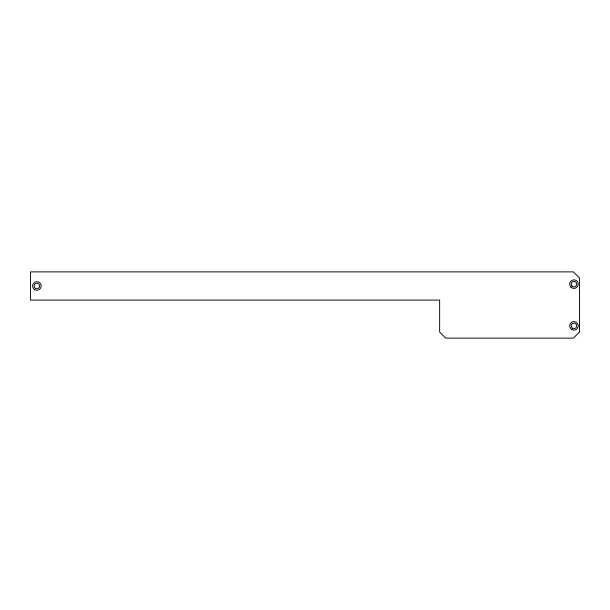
<?xml version="1.0" encoding="UTF-8"?>
<svg xmlns="http://www.w3.org/2000/svg" width="610" height="610" viewBox="0 0 610 610"><rect width="100%" height="100%" fill="white"/><g stroke="black" fill="none" stroke-linecap="round" stroke-linejoin="round"><path stroke-width="0.91" d="M579.5 331.992L573.37 338.123L445.78 338.123L439.642 331.992L439.642 300.089L30.5 300.089L30.5 271.877L573.37 271.877L579.5 278.007L579.5 331.992M570.945 287.18A4.293 4.293 0 0 0 578.128 285.259A4.293 4.293 0 0 0 572.866 279.998A4.293 4.293 0 0 0 570.945 287.18M571.829 329.575A4.293 4.293 0 0 0 578.272 325.854A4.293 4.293 0 0 0 571.829 322.141A4.293 4.293 0 0 0 571.829 329.575M572.599 328.249A2.76 2.76 0 0 0 576.74 325.854A2.76 2.76 0 0 0 572.599 323.468A2.76 2.76 0 0 0 572.599 328.249M572.028 286.098A2.76 2.76 0 0 0 576.648 284.855A2.76 2.76 0 0 0 573.263 281.477A2.76 2.76 0 0 0 572.028 286.098M35.502 288.377A2.76 2.76 0 0 0 39.642 285.983A2.76 2.76 0 0 0 35.502 283.597A2.76 2.76 0 0 0 35.502 288.377M34.732 289.704A4.293 4.293 0 0 0 41.175 285.983A4.293 4.293 0 0 0 34.732 282.262A4.293 4.293 0 0 0 34.732 289.704"/></g></svg>
